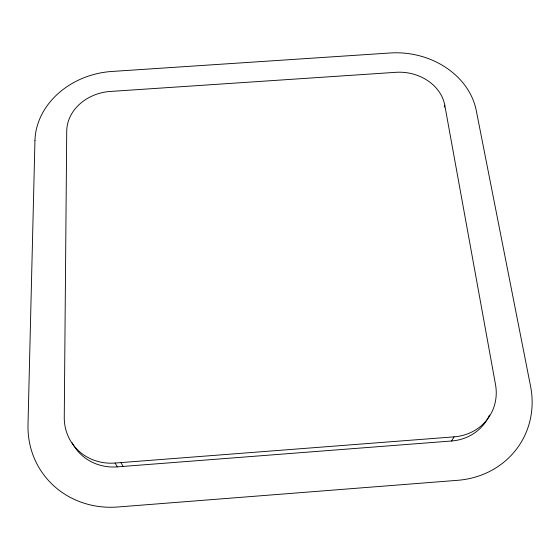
<?xml version="1.0" encoding="UTF-8"?>
<svg xmlns="http://www.w3.org/2000/svg" width="560" height="560" viewBox="0 0 560 560"><rect width="100%" height="100%" fill="white"/><g stroke="black" fill="none" stroke-linecap="round" stroke-linejoin="round"><path stroke-width="0.84" d="M444.283 106.911L444.773 105.224L495.502 384.524A50.813 46.655 29.9 0 1 454.083 436.856L451.535 441L117.334 466.865A50.498 47.019 -33.6 0 1 72.149 442.764M444.311 106.904L444.773 105.224A43.736 36.491 8.5 0 0 395.92 72.31L110.229 91.462A44.184 37.009 -11.6 0 0 66.731 130.963L64.26 417.319A51.205 47.6 -33 0 0 115.066 463.05L117.334 466.865M115.066 463.05L454.083 436.856M121.023 462.763L123.207 466.578M489.461 415.086A50.106 46.102 30.3 0 1 451.535 441M34.944 140.672L28 424.697A90.384 84.182 -33.8 0 0 117.88 506.989L457.737 480.305A89.691 82.537 30.5 0 0 530.586 386.379L476.252 110.502A77.315 64.771 8.6 0 0 390.173 52.983L111.825 71.463A78.099 65.688 -11.7 0 0 34.944 140.672"/></g></svg>
